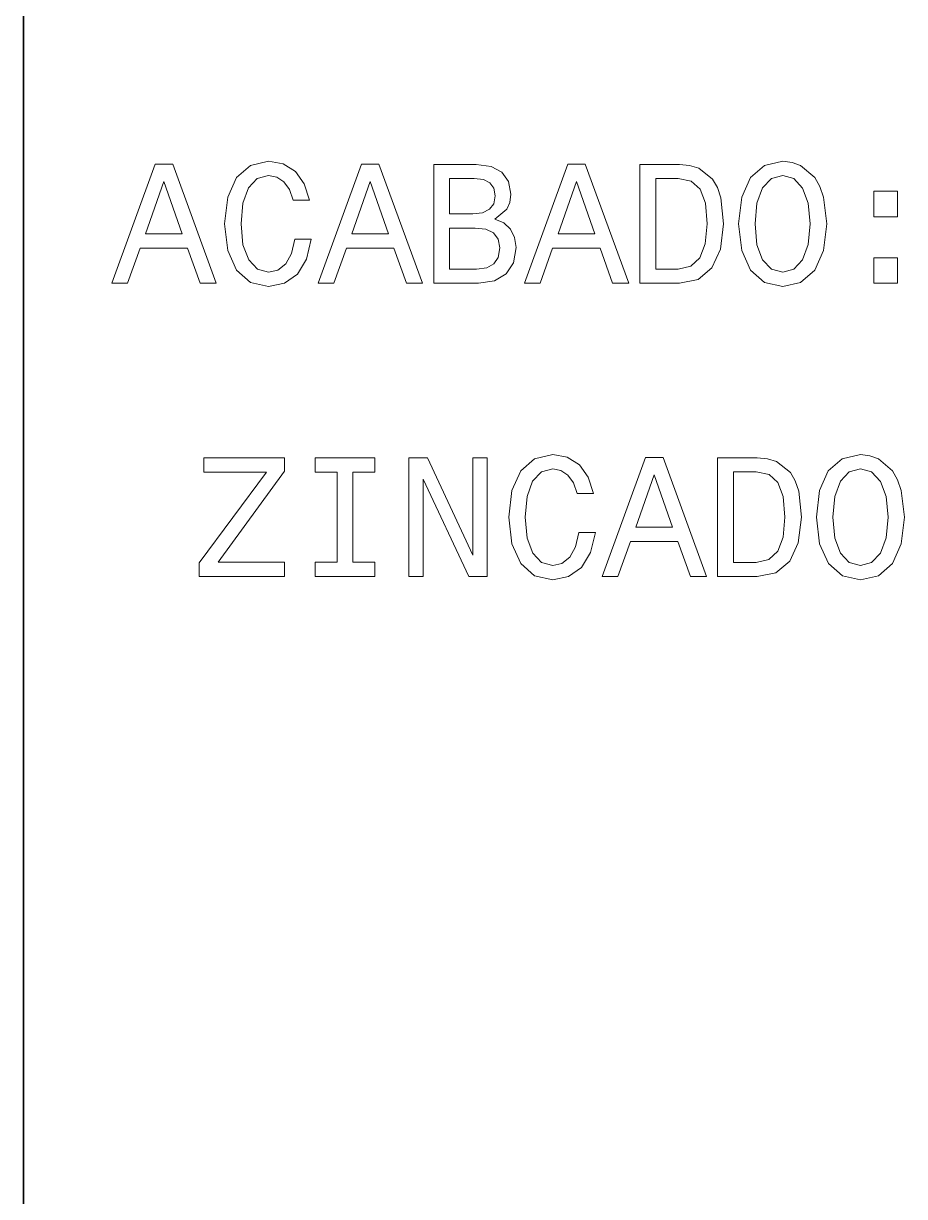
# Model space of a CAD drawing. Extents: x 5 to 413, y 5 to 291.
# Drawn here: x 335.9 to 362, y 196.46 to 231.22 of the extents above; entities that cross this region are included whole.
import ezdxf

# ---------------------------------------------------------------- set-up
doc = ezdxf.new("R2010")
doc.units = 0

msp = doc.modelspace()

# ---------------------------------------------------------------- linework, layer by layer
at = {"color": 7, "lineweight": 35}
msp.add_line((335.902863, 290.786957), (335.902863, 5.281658), dxfattribs=at)
at = {"color": 7, "lineweight": 13}
for points in [[(338.522247, 223.523361), (338.989044, 223.523361), (339.359406, 224.55838), (340.764801, 224.55838), (341.135193, 223.523361), (341.612091, 223.523361), (340.323395, 227.049545), (339.805878, 227.049545)], [(343.940887, 224.832367), (343.839417, 224.406174), (343.671997, 224.101761), (343.438599, 223.914032), (343.164642, 223.853149), (342.834839, 223.944473), (342.57608, 224.218445), (342.403595, 224.664932), (342.347778, 225.28392), (342.403595, 225.897827), (342.571014, 226.34938), (342.829773, 226.623352), (343.164642, 226.719757), (343.408173, 226.669022), (343.61618, 226.526962), (343.778534, 226.298645), (343.890167, 225.98407), (344.372162, 225.98407), (344.21994, 226.466064), (343.956116, 226.831375), (343.595886, 227.059692), (343.164642, 227.140869), (342.626831, 227.014023), (342.215851, 226.658875), (341.952026, 226.075409), (341.860718, 225.28392), (341.952026, 224.492432), (342.215851, 223.908951), (342.626831, 223.548737), (343.164642, 223.426956), (343.636475, 223.523361), (344.016998, 223.792267), (344.285919, 224.233673), (344.427979, 224.832367)], [(344.63092, 223.523361), (345.097687, 223.523361), (345.468079, 224.55838), (346.873474, 224.55838), (347.243835, 223.523361), (347.720764, 223.523361), (346.432068, 227.049545), (345.914551, 227.049545)], [(349.861847, 225.42598), (350.21698, 225.720245), (350.308319, 225.918121), (350.338745, 226.161652), (350.272797, 226.542175), (350.074921, 226.816147), (349.75528, 226.983582), (349.308807, 227.044464), (348.055634, 227.044464), (348.055634, 223.523361), (349.379852, 223.523361), (349.851685, 223.594391), (350.201782, 223.802414), (350.419922, 224.132202), (350.496033, 224.578674), (350.450378, 224.878021), (350.328613, 225.126633), (350.130737, 225.30928)], [(350.739563, 223.523361), (351.20636, 223.523361), (351.576721, 224.55838), (352.982117, 224.55838), (353.352509, 223.523361), (353.829407, 223.523361), (352.54071, 227.049545), (352.023193, 227.049545)], [(355.331207, 227.044464), (354.15921, 227.044464), (354.15921, 223.523361), (355.331207, 223.523361), (355.884247, 223.634979), (356.295197, 223.974915), (356.548889, 224.527939), (356.640228, 225.28392), (356.559052, 226.055099), (356.457581, 226.359528), (356.315491, 226.603058), (355.904541, 226.932846), (355.635651, 227.014023)], [(357.0867, 225.28392), (357.178009, 224.492432), (357.441864, 223.908951), (357.852814, 223.548737), (358.390625, 223.426956), (358.92334, 223.548737), (359.339386, 223.908951), (359.598145, 224.492432), (359.69455, 225.28392), (359.598145, 226.070328), (359.486542, 226.389969), (359.339386, 226.653793), (358.92334, 227.014023), (358.669678, 227.105347), (358.390625, 227.140869), (357.847748, 227.014023), (357.436768, 226.658875), (357.178009, 226.075409)], [(357.573761, 225.28392), (357.629578, 225.897827), (357.796997, 226.34938), (358.055756, 226.623352), (358.390625, 226.719757), (358.720398, 226.623352), (358.979156, 226.344299), (359.146606, 225.892746), (359.207489, 225.28392), (359.146606, 224.669998), (358.979156, 224.218445), (358.720398, 223.944473), (358.390625, 223.853149), (358.055756, 223.944473), (357.796997, 224.218445), (357.629578, 224.664932)], [(339.521759, 224.989639), (340.064636, 226.542175), (340.607513, 224.989639)], [(345.630432, 224.989639), (346.173309, 226.542175), (346.716187, 224.989639)], [(349.212402, 225.583252), (348.5224, 225.583252), (348.5224, 226.623352), (349.252991, 226.623352), (349.526978, 226.592911), (349.719788, 226.501587), (349.836456, 226.344299), (349.877045, 226.110916), (349.83139, 225.877533), (349.709625, 225.715179), (349.501617, 225.613693)], [(351.739075, 224.989639), (352.281952, 226.542175), (352.824829, 224.989639)], [(355.295715, 226.623352), (355.681305, 226.547256), (355.945129, 226.313858), (356.102417, 225.897827), (356.153137, 225.28392), (356.097351, 224.690292), (355.940063, 224.274261), (355.671143, 224.02565), (355.295715, 223.944473), (354.631042, 223.944473), (354.631042, 226.623352)], [(361.094879, 225.491928), (361.795044, 225.491928), (361.795044, 226.24791), (361.094879, 226.24791)], [(349.324036, 223.944473), (348.5224, 223.944473), (348.5224, 225.157074), (349.278381, 225.157074), (349.598022, 225.121552), (349.826324, 225.015015), (349.963318, 224.832367), (350.008972, 224.568527), (349.963318, 224.289474), (349.836456, 224.09668), (349.623383, 223.979996)], [(361.094879, 223.523361), (361.795044, 223.523361), (361.795044, 224.279327), (361.094879, 224.279327)], [(341.106781, 214.831039), (343.633453, 214.831039), (343.633453, 215.257233), (341.664886, 215.257233), (343.633453, 217.951324), (343.633453, 218.352142), (341.243774, 218.352142), (341.243774, 217.925964), (343.105804, 217.925964), (341.106781, 215.236923)], [(345.191071, 215.257233), (344.541626, 215.257233), (344.541626, 214.831039), (346.307251, 214.831039), (346.307251, 215.257233), (345.657837, 215.257233), (345.657837, 217.925964), (346.307251, 217.925964), (346.307251, 218.352142), (344.541626, 218.352142), (344.541626, 217.925964), (345.191071, 217.925964)], [(347.321991, 214.831039), (347.743103, 214.831039), (347.743103, 217.717941), (349.092682, 214.831039), (349.635559, 214.831039), (349.635559, 218.352142), (349.209381, 218.352142), (349.209381, 215.46524), (347.875031, 218.352142), (347.321991, 218.352142)], [(352.355042, 216.140045), (352.253571, 215.713852), (352.086151, 215.409439), (351.852753, 215.22171), (351.578766, 215.160828), (351.248993, 215.252151), (350.990234, 215.526123), (350.817719, 215.97261), (350.761932, 216.591599), (350.817719, 217.205505), (350.985168, 217.657059), (351.243927, 217.93103), (351.578766, 218.027435), (351.822296, 217.9767), (352.030334, 217.834641), (352.192688, 217.606323), (352.304321, 217.291748), (352.786316, 217.291748), (352.634094, 217.773743), (352.37027, 218.139053), (352.01004, 218.367371), (351.578766, 218.448547), (351.040985, 218.321701), (350.630005, 217.966553), (350.36618, 217.383087), (350.274841, 216.591599), (350.36618, 215.80011), (350.630005, 215.216629), (351.040985, 214.856415), (351.578766, 214.734634), (352.050629, 214.831039), (352.431152, 215.099945), (352.700043, 215.541351), (352.842102, 216.140045)], [(353.045044, 214.831039), (353.511841, 214.831039), (353.882202, 215.866058), (355.287598, 215.866058), (355.65799, 214.831039), (356.134888, 214.831039), (354.846191, 218.357224), (354.328674, 218.357224)], [(357.636688, 218.352142), (356.464691, 218.352142), (356.464691, 214.831039), (357.636688, 214.831039), (358.189728, 214.942657), (358.600677, 215.282593), (358.85437, 215.835617), (358.945709, 216.591599), (358.864532, 217.362778), (358.763062, 217.667206), (358.620972, 217.910736), (358.210022, 218.240524), (357.941132, 218.321701)], [(359.392181, 216.591599), (359.48349, 215.80011), (359.747345, 215.216629), (360.158295, 214.856415), (360.696106, 214.734634), (361.228821, 214.856415), (361.644867, 215.216629), (361.903625, 215.80011), (362.000031, 216.591599), (361.903625, 217.378006), (361.792023, 217.697647), (361.644867, 217.961472), (361.228821, 218.321701), (360.975159, 218.413025), (360.696106, 218.448547), (360.153229, 218.321701), (359.742249, 217.966553), (359.48349, 217.383087)], [(359.879242, 216.591599), (359.935059, 217.205505), (360.102478, 217.657059), (360.361237, 217.93103), (360.696106, 218.027435), (361.025879, 217.93103), (361.284637, 217.651978), (361.452087, 217.200424), (361.51297, 216.591599), (361.452087, 215.977676), (361.284637, 215.526123), (361.025879, 215.252151), (360.696106, 215.160828), (360.361237, 215.252151), (360.102478, 215.526123), (359.935059, 215.97261)], [(354.044556, 216.297318), (354.587433, 217.849854), (355.13031, 216.297318)], [(357.601196, 217.93103), (357.986786, 217.854935), (358.25061, 217.621536), (358.407898, 217.205505), (358.458618, 216.591599), (358.402832, 215.997971), (358.245544, 215.58194), (357.976624, 215.333328), (357.601196, 215.252151), (356.936523, 215.252151), (356.936523, 217.93103)]]:
    msp.add_lwpolyline(points, close=True, dxfattribs=at)

doc.saveas('drawing.dxf')
